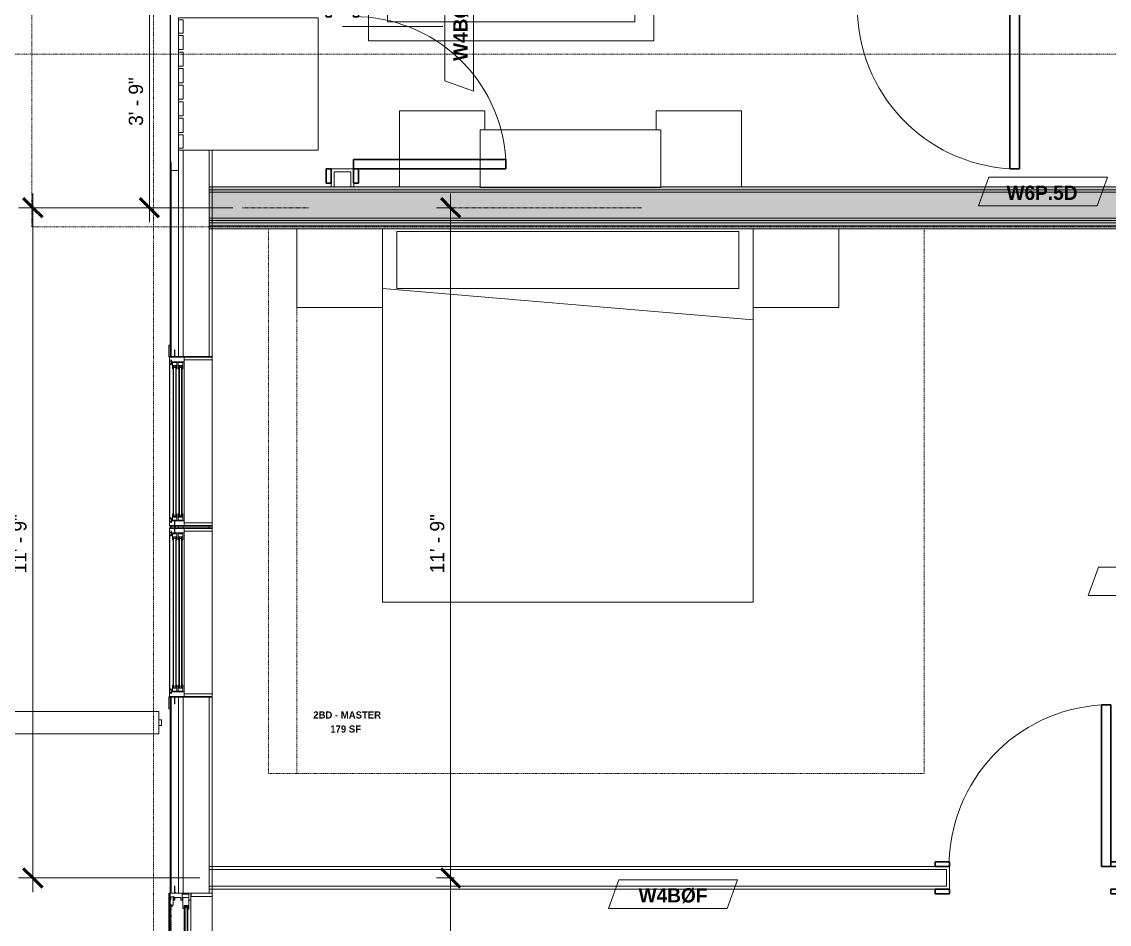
# Model space of a CAD drawing. Header units: inches. Extents: x -4010 to -1814, y 9846 to 12241.
# Drawn here: x -3891.9 to -3663.1, y 10197.8 to 10387.7 of the extents above; entities that cross this region are included whole.
import ezdxf

# ---------------------------------------------------------------- set-up
doc = ezdxf.new("R2010")
doc.units = ezdxf.units.IN
doc.header["$MEASUREMENT"] = 0
for name, pattern in [('Aligning Line 1_8__2_', [0.25, 0.125, -0.125]), ('Dash', [0.25, 0.125, -0.125]), ('Dash 3_32_', [0.1875, 0.09375, -0.09375]), ('Dash_2_', [0.25, 0.125, -0.125])]:
    doc.linetypes.add(name, pattern=pattern)
for name, color, linetype, lineweight in [('0-1', 7, 'Continuous', 5), ('0-2', 7, 'Continuous', 9), ('A-ANNO-DIMS', 211, 'Continuous', 9), ('A-ANNO-DIMS-32', 211, 'Continuous', 9), ('A-AREA-IDEN', 2, 'Continuous', 9), ('A-DETL-1', 90, 'Dash 3_32_', 18), ('A-DETL-GENF-1', 7, 'Continuous', 9), ('A-DETL-GENF-2', 92, 'Continuous', 18), ('A-DETL-GENF-HDLN-1', 7, 'Dash', 9), ('A-DETL-GENF-HDLN-2', 1, 'Continuous', 18), ('A-DOOR', 31, 'Continuous', 18), ('A-DOOR-1', 7, 'Continuous', 9), ('A-DOOR-3', 31, 'Continuous', 9), ('A-DOOR-4', 31, 'Continuous', 30), ('A-DOOR-FRAM-1', 7, 'Continuous', 9), ('A-DOOR-FRAM-3', 31, 'Continuous', 30), ('A-FLOR-HRAL-1', 7, 'Continuous', 9), ('A-GENM-1', 7, 'Continuous', 9), ('A-GLAZ', 151, 'Continuous', 18), ('A-GLAZ-1', 10, 'Continuous', 30), ('A-GLAZ-2', 7, 'Continuous', 9), ('A-WALL', 113, 'Continuous', 18), ('A-WALL-1', 7, 'Continuous', 9), ('A-WALL-2', 250, 'Continuous', 18), ('A-WALL-3', 113, 'Continuous', 9), ('A-WALL-IDEN', 211, 'Continuous', 9), ('G-ANNO-SYMB-2', 147, 'Aligning Line 1_8__2_', 9), ('G-ANNO-SYMB-4', 111, 'Dash_2_', 9), ('I-FURN', 30, 'Continuous', 9), ('I-FURN-HDLN', 30, 'Dash', 9), ('I-WALL-1', 21, 'Continuous', 18), ('I-WALL-2', 241, 'Continuous', 5), ('I-WALL-3', 7, 'Continuous', 9)]:
    doc.layers.add(name, color=color, linetype=linetype, lineweight=lineweight)
doc.styles.add('Century Gothic', font='ufonts.com_century-gothic.ttf', dxfattribs={"height": 3})
doc.styles.add('Century Gothic_B', font='GOTHICB.TTF', dxfattribs={"height": 1.5})
doc.styles.add('Century Gothic_B_1', font='GOTHICB.TTF', dxfattribs={"height": 3})
doc.dimstyles.new('OD_1__HACK_2', dxfattribs={"dimscale": 12, "dimtxt": 3.132505, "dimasz": 0.333333, "dimexe": 0.25, "dimexo": 0.166667, "dimgap": 0.041667, "dimtad": 1, "dimdec": 4, "dimrnd": 0.0625, "dimzin": 3, "dimdsep": 46, "dimlunit": 4, "dimtxsty": 'Century Gothic', "dimblk1": 'OBLIQUE', "dimblk2": 'OBLIQUE', "dimsah": 1, "dimcen": 0.09, "dimdle": 0.25, "dimazin": 0, "dimtfac": 1, "dimtdec": 4, "dimtix": 1, "dimtmove": 0, "dimatfit": 3, "dimfxl": 1, "dimtvp": 1, "dimtfill": 1, "dimfrac": 2, "dimtolj": 1, "dimtzin": 0, "dimarcsym": 2})
doc.dimstyles.new('OD_1__HACK_2_1', dxfattribs={"dimscale": 12, "dimtxt": 3.132505, "dimasz": 0.333333, "dimexe": 0.25, "dimexo": 0.166667, "dimgap": 0.041667, "dimtad": 1, "dimdec": 4, "dimrnd": 0.0625, "dimzin": 3, "dimdsep": 46, "dimlunit": 4, "dimtxsty": 'Century Gothic', "dimblk1": 'OBLIQUE', "dimblk2": 'OBLIQUE', "dimsah": 1, "dimcen": 0.09, "dimdle": 0.25, "dimazin": 0, "dimtfac": 1, "dimtdec": 4, "dimtix": 1, "dimtmove": 0, "dimatfit": 3, "dimfxl": 1, "dimtvp": 1, "dimtfill": 1, "dimfrac": 2, "dimtolj": 1, "dimtzin": 0, "dimarcsym": 2})

# ---------------------------------------------------------------- blocks, each defined once
blk = doc.blocks.new('Perforated Panel at Magic-Pak - hvac panel - 3rd floor-2505075-UNIT PLANS - 2ND _ 3RD FLOOR')
at = {"layer": 'A-GLAZ-2'}
for p, q in [((-19.01, 4.44), (19.01, 4.44)), ((-19.01, 4.37), (-19.01, 4.44)), ((19.01, 4.37), (-19.01, 4.37)), ((19.01, 4.44), (19.01, 4.37))]:
    blk.add_line(p, q, dxfattribs=at)
blk = doc.blocks.new('Door-Sliding-Marvin-2_Panel_Patio_Door-Essential - ESSPD60610 - 2nd floor-3086103-UNIT PLANS - 2ND _ 3RD FLOOR')
at = {"layer": 'A-DETL-GENF-1'}
for p, q in [((-32.87, 2.97), (-32.87, 2.52)), ((-32.61, 2.97), (-32.61, 2.52))]:
    blk.add_line(p, q, dxfattribs=at)
at = {"layer": 'A-DETL-GENF-2'}
for p, q in [((-37.25, 3.44), (-37.25, 3.48)), ((-35.75, 3.48), (-37.25, 3.48)), ((-35.91, 3.44), (-37.25, 3.44)), ((-35.91, 3.44), (-35.91, 3.33)), ((-35.75, 3.33), (-35.91, 3.33)), ((-35, 4.53), (-35.75, 4.53)), ((-35.75, 4.53), (-35.75, 0.06)), ((-35, 3.56), (-35, 4.53)), ((-34.25, 3.56), (-35, 3.56)), ((-34.81, 3.44), (-32.46, 3.44)), ((-34.81, 2.19), (-34.81, 3.44)), ((-34.25, 3.44), (-34.25, 3.56)), ((-32.38, 3.12), (-33.09, 3.12)), ((-33.09, 3.12), (-33.09, 2.37)), ((-33.09, 2.37), (-32.34, 2.37)), ((-32.98, 2.97), (-32.98, 3.12)), ((-32.98, 2.52), (-32.98, 2.37)), ((-32.46, 3.44), (-32.38, 3.12)), ((-32.34, 2.37), (-32.34, 2.25)), ((-35.75, 0.06), (-34.25, 0.06)), ((-35.06, 0.03), (-35.75, 0.03)), ((-35.75, 0.03), (-35.75, -4.44)), ((-35.5, 1.88), (-35.5, 0.5)), ((-35.5, 1.88), (-34.25, 1.88)), ((-35.5, 0.5), (-34.39, 0.5)), ((-35.06, -4.44), (-35.06, 0.03)), ((-32.41, 2.19), (-34.81, 2.19)), ((-34.39, 0.5), (-34.25, 0.35)), ((-34.25, 1.88), (-34.25, 2.19)), ((-34.25, 0.06), (-34.25, 0.35)), ((-32.34, 2.25), (-32.41, 2.19)), ((35.06, 0.03), (35.06, -4.44)), ((35.75, 0.03), (35.06, 0.03)), ((35.75, -4.44), (35.75, 0.03)), ((-35.75, -4.44), (-35.06, -4.44)), ((35.06, -4.44), (35.75, -4.44))]:
    blk.add_line(p, q, dxfattribs=at)
at = {"layer": 'A-DETL-GENF-HDLN-1'}
blk.add_line((1.75, 4.19), (33.01, 4.19), dxfattribs=at)
at = {"layer": 'A-DETL-GENF-HDLN-2'}
for p, q in [((0.6, 4.61), (0.34, 4.3)), ((1.35, 4.61), (0.6, 4.61)), ((1.35, 4.3), (1.35, 4.61)), ((33.41, 4.3), (33.41, 4.61)), ((33.41, 4.61), (34.16, 4.61)), ((34.16, 4.61), (34.42, 4.3)), ((-32.87, 2.97), (-32.87, 2.52)), ((-32.61, 2.97), (-32.61, 2.52)), ((-0.66, 2.37), (-1.41, 2.37)), ((-1.41, 2.37), (-1.41, 2.25)), ((-1.29, 3.44), (-1.38, 3.12)), ((-1.38, 3.12), (-0.66, 3.12)), ((0.87, 3.44), (-1.29, 3.44)), ((-1.14, 2.97), (-1.14, 2.52)), ((-0.88, 2.97), (-0.88, 2.52)), ((-0.77, 2.97), (-0.77, 3.12)), ((-0.77, 2.52), (-0.77, 2.37)), ((-0.66, 3.12), (-0.66, 2.37)), ((-0.24, 4.3), (-0.24, 3.78)), ((0.34, 4.3), (-0.24, 4.3)), ((-0.24, 3.78), (1.51, 3.78)), ((0.87, 1.97), (0.87, 3.44)), ((1.35, 4.3), (1.51, 4.3)), ((1.51, 3.94), (1.51, 4.3)), ((1.71, 3.94), (1.51, 3.94)), ((1.51, 3.9), (1.75, 3.9)), ((1.51, 3.78), (1.51, 3.9)), ((1.64, 4.08), (1.64, 4.19)), ((1.75, 4.19), (1.64, 4.19)), ((1.64, 4.08), (1.71, 4.08)), ((1.71, 4.08), (1.71, 3.94)), ((1.75, 3.9), (1.75, 4.19)), ((33.01, 4.19), (33.12, 4.19)), ((33.01, 3.9), (33.01, 4.19)), ((33.25, 3.9), (33.01, 3.9)), ((33.12, 4.08), (33.05, 4.08)), ((33.05, 4.08), (33.05, 3.94)), ((33.05, 3.94), (33.25, 3.94)), ((33.12, 4.08), (33.12, 4.19)), ((33.25, 3.94), (33.25, 4.3)), ((33.41, 4.3), (33.25, 4.3)), ((33.25, 3.78), (33.25, 3.9)), ((35, 3.78), (33.25, 3.78)), ((34.25, 3.44), (34.25, 3.56)), ((34.25, 3.56), (35, 3.56)), ((34.81, 3.44), (34.25, 3.44)), ((34.42, 4.3), (35, 4.3)), ((34.81, 2.19), (34.81, 3.44)), ((35, 4.53), (35.75, 4.53)), ((35, 3.56), (35, 4.53)), ((35.75, 4.53), (35.75, 0.06)), ((35.75, 3.48), (37.25, 3.48)), ((35.75, 3.33), (35.9, 3.33)), ((35.9, 3.44), (35.9, 3.33)), ((35.9, 3.44), (37.25, 3.44)), ((37.25, 3.44), (37.25, 3.48)), ((-1.41, 2.25), (-1.34, 2.19)), ((-1.34, 2.19), (0.87, 2.19)), ((0.24, 2.07), (-0.88, 1.97)), ((-0.88, 0.5), (-0.88, 1.97)), ((-0.88, 1.75), (1.29, 1.75)), ((1.34, 0.5), (-0.88, 0.5)), ((-0.43, 1.93), (0.43, 2.01)), ((-0.43, 1.83), (-0.43, 1.93)), ((-0.24, 1.83), (-0.43, 1.83)), ((-0.24, 1.87), (0.87, 1.97)), ((-0.24, 1.87), (-0.24, 1.95)), ((-0.24, 1.76), (-0.24, 1.83)), ((0.24, 2.18), (0.24, 2.11)), ((0.24, 2.11), (0.43, 2.11)), ((0.24, 2.07), (0.24, 1.99)), ((0.43, 2.11), (0.43, 2.01)), ((0.66, 1.44), (0.66, 0.69)), ((1.37, 1.44), (0.66, 1.44)), ((0.66, 0.69), (1.41, 0.69)), ((0.77, 1.29), (0.77, 1.44)), ((0.77, 0.83), (0.77, 0.69)), ((0.88, 1.29), (0.88, 0.83)), ((1.14, 1.29), (1.14, 0.83)), ((1.29, 1.75), (1.37, 1.44)), ((1.41, 0.56), (1.34, 0.5)), ((1.41, 0.69), (1.41, 0.56)), ((33.16, 0.69), (32.41, 0.69)), ((32.41, 0.69), (32.41, 0.56)), ((32.41, 0.56), (32.47, 0.5)), ((32.52, 1.75), (32.44, 1.44)), ((32.44, 1.44), (33.16, 1.44)), ((32.47, 0.5), (34.84, 0.5)), ((34.84, 1.75), (32.52, 1.75)), ((32.68, 1.29), (32.68, 0.83)), ((32.93, 1.29), (32.93, 0.83)), ((33.04, 1.29), (33.04, 1.44)), ((33.04, 0.83), (33.04, 0.69)), ((33.16, 1.44), (33.16, 0.69)), ((34.81, 2.19), (34.25, 2.19)), ((34.25, 1.88), (34.25, 2.19)), ((35.5, 1.88), (34.25, 1.88)), ((34.39, 0.5), (34.25, 0.35)), ((34.25, 0.06), (34.25, 0.35)), ((35.75, 0.06), (34.25, 0.06)), ((35.5, 0.5), (34.39, 0.5)), ((34.84, 0.5), (34.84, 1.75)), ((35.5, 1.88), (35.5, 0.5))]:
    blk.add_line(p, q, dxfattribs=at)
at = {"layer": 'A-DOOR'}
for p, q in [((-32.98, 3.12), (-0.77, 3.12)), ((-32.98, 2.97), (-0.77, 2.97)), ((-32.98, 2.52), (-0.77, 2.52)), ((-32.98, 2.37), (-0.77, 2.37)), ((0.77, 1.44), (33.04, 1.44)), ((0.77, 1.29), (33.04, 1.29)), ((0.77, 0.83), (33.04, 0.83)), ((0.77, 0.69), (33.04, 0.69))]:
    blk.add_line(p, q, dxfattribs=at)
at = {"layer": 'A-DOOR-1'}
for p, q in [((-40.68, 4.69), (35.75, 4.69)), ((-40.68, 4.69), (-40.68, 4.44)), ((35.75, 4.69), (35.75, 4.44)), ((35.75, 4.44), (-40.68, 4.44))]:
    blk.add_line(p, q, dxfattribs=at)
at = {"layer": 'A-DOOR-FRAM-1'}
for p, q in [((35.75, 4.53), (-35.75, 4.53)), ((-35.75, 4.53), (-35.75, 0.06)), ((35.75, 0.06), (35.75, 4.53)), ((-35.75, 0.06), (35.75, 0.06))]:
    blk.add_line(p, q, dxfattribs=at)
blk = doc.blocks.new('Window-Double_Hung-Marvin-Essential - ESDH3066 - 2nd Floor-3033825-UNIT PLANS - 2ND _ 3RD FLOOR')
at = {"layer": 'A-DETL-GENF-HDLN-1'}
blk.add_line((16.1, 4.47), (-16.5, 4.47), dxfattribs=at)
at = {"layer": 'A-DETL-GENF-HDLN-2'}
for p, q in [((-19.25, 3.48), (-19.25, 3.44)), ((-17.75, 3.48), (-19.25, 3.48)), ((-19.25, 3.44), (-17.9, 3.44)), ((-17.9, 3.44), (-17.9, 3.33)), ((-17.9, 3.33), (-17.75, 3.33)), ((-17.75, 4.53), (-17.16, 4.53)), ((-17.75, 4.53), (-17.75, 1.44)), ((-17.08, 4.12), (-17.16, 4.53)), ((-17.08, 4.12), (-16.19, 4.12)), ((-16.85, 4.5), (-16.85, 4.12)), ((-16.3, 4.5), (-16.85, 4.5)), ((-16.38, 4.02), (-16.72, 4.02)), ((-16.72, 4.02), (-16.72, 1.44)), ((-15.34, 3.94), (-16.56, 3.94)), ((-16.56, 3), (-16.56, 3.94)), ((-16.56, 3), (-15.34, 3)), ((-15.34, 2.72), (-16.56, 2.72)), ((-16.56, 1.78), (-16.56, 2.72)), ((-16.38, 4.12), (-16.38, 4.02)), ((-16.3, 4.26), (-16.3, 4.5)), ((-16.18, 4.26), (-16.3, 4.26)), ((-16.19, 4.22), (-16.1, 4.22)), ((-16.19, 4.12), (-16.19, 4.22)), ((-16.18, 4.47), (-16.1, 4.47)), ((-16.18, 4.47), (-16.18, 4.26)), ((-16.1, 4.22), (-16.1, 4.47)), ((-15.94, 3.12), (-15.94, 3.84)), ((-15.94, 3.84), (-15.28, 3.84)), ((-15.28, 3.12), (-15.94, 3.12)), ((-15.94, 1.9), (-15.94, 2.62)), ((-15.94, 2.62), (-15.28, 2.62)), ((-15.84, 3.13), (-15.84, 3.82)), ((-15.84, 1.91), (-15.84, 2.6)), ((-15.54, 3.26), (-15.54, 3.7)), ((-15.54, 2.04), (-15.54, 2.48)), ((-15.34, 3.94), (-15.28, 3.88)), ((-15.34, 3), (-15.28, 3.06)), ((-15.34, 2.72), (-15.28, 2.66)), ((-15.28, 3.84), (-15.28, 3.88)), ((-15.28, 3.06), (-15.28, 3.12)), ((-15.28, 2.62), (-15.28, 2.66)), ((15.34, 3.94), (15.28, 3.88)), ((15.28, 3.84), (15.28, 3.88)), ((15.94, 3.84), (15.28, 3.84)), ((15.28, 3.06), (15.28, 3.12)), ((15.28, 3.12), (15.94, 3.12)), ((15.34, 3), (15.28, 3.06)), ((15.34, 2.72), (15.28, 2.66)), ((15.28, 2.62), (15.28, 2.66)), ((15.94, 2.62), (15.28, 2.62)), ((15.34, 3.94), (16.56, 3.94)), ((16.56, 3), (15.34, 3)), ((15.34, 2.72), (16.56, 2.72)), ((15.54, 3.26), (15.54, 3.7)), ((15.54, 2.04), (15.54, 2.48)), ((15.84, 3.13), (15.84, 3.82)), ((15.84, 1.91), (15.84, 2.6)), ((15.94, 3.12), (15.94, 3.84)), ((15.94, 1.9), (15.94, 2.62)), ((16.18, 4.47), (16.1, 4.47)), ((16.1, 4.22), (16.1, 4.47)), ((16.19, 4.22), (16.1, 4.22)), ((16.18, 4.47), (16.18, 4.26)), ((16.18, 4.26), (16.3, 4.26)), ((16.19, 4.12), (16.19, 4.22)), ((17.08, 4.12), (16.19, 4.12)), ((16.3, 4.26), (16.3, 4.5)), ((16.3, 4.5), (16.85, 4.5)), ((16.38, 4.12), (16.38, 4.02)), ((16.38, 4.02), (16.72, 4.02)), ((16.56, 3), (16.56, 3.94)), ((16.56, 1.78), (16.56, 2.72)), ((16.72, 4.02), (16.72, 1.44)), ((16.85, 4.5), (16.85, 4.12)), ((17.08, 4.12), (17.16, 4.53)), ((17.75, 4.53), (17.16, 4.53)), ((17.75, 4.53), (17.75, 1.44)), ((17.75, 3.48), (19.25, 3.48)), ((17.9, 3.33), (17.75, 3.33)), ((17.9, 3.44), (17.9, 3.33)), ((19.25, 3.44), (17.9, 3.44)), ((19.25, 3.48), (19.25, 3.44)), ((-16.72, 1.44), (-17.75, 1.44)), ((-17.13, 1.41), (-17.13, -4.44)), ((-16.56, 1.78), (-15.34, 1.78)), ((-15.28, 1.9), (-15.94, 1.9)), ((-15.34, 1.78), (-15.28, 1.84)), ((-15.28, 1.84), (-15.28, 1.9)), ((15.28, 1.84), (15.28, 1.9)), ((15.28, 1.9), (15.94, 1.9)), ((15.34, 1.78), (15.28, 1.84)), ((16.56, 1.78), (15.34, 1.78)), ((16.72, 1.44), (17.75, 1.44)), ((17.12, -4.44), (17.12, 1.41)), ((-17.13, -4.44), (-17.75, -4.44)), ((17.12, -4.44), (17.75, -4.44))]:
    blk.add_line(p, q, dxfattribs=at)
at = {"layer": 'A-GLAZ'}
for p, q in [((15.84, 3.82), (-15.84, 3.82)), ((15.84, 3.7), (-15.84, 3.7)), ((15.84, 3.26), (-15.84, 3.26)), ((15.84, 3.13), (-15.84, 3.13)), ((15.84, 2.6), (-15.84, 2.6)), ((15.84, 2.48), (-15.84, 2.48)), ((15.84, 2.04), (-15.84, 2.04)), ((15.84, 1.91), (-15.84, 1.91))]:
    blk.add_line(p, q, dxfattribs=at)
at = {"layer": 'A-GLAZ-1'}
for p, q in [((-17.75, 4.53), (-17.75, 1.44)), ((17.75, 1.44), (17.75, 4.53)), ((-17.75, 1.41), (-17.75, -4.44)), ((17.75, -4.44), (17.75, 1.41))]:
    blk.add_line(p, q, dxfattribs=at)
at = {"layer": 'A-GLAZ-2'}
for p, q in [((20.27, 4.69), (17.75, 4.69)), ((17.75, 4.69), (17.75, 4.53)), ((20.27, 4.44), (20.27, 4.69)), ((17.75, 4.53), (-17.75, 4.53)), ((17.75, 4.44), (20.27, 4.44)), ((-17.75, 1.44), (17.75, 1.44)), ((-17.75, -4.44), (17.75, -4.44))]:
    blk.add_line(p, q, dxfattribs=at)
blk = doc.blocks.new('V-Series_EWC4_SPVU_RFA_2015 - 2ND AND 3RD FLOOR-2226480-UNIT PLANS - 2ND _ 3RD FLOOR')
at = {"layer": 'A-GENM-1'}
for p, q in [((-3829.54, 11737.59), (-3858.97, 11737.59)), ((-3858.97, 11737.59), (-3858.97, 11737.15)), ((-3829.54, 11709.71), (-3829.54, 11737.59)), ((-3858.97, 11734.36), (-3858.97, 11737.15)), ((-3858.97, 11737.15), (-3857.97, 11737.15)), ((-3857.97, 11737.15), (-3857.97, 11734.36)), ((-3857.97, 11734.36), (-3858.97, 11734.36)), ((-3858.97, 11734.36), (-3858.97, 11733.86)), ((-3858.97, 11730.87), (-3858.97, 11733.86)), ((-3858.97, 11733.86), (-3857.97, 11733.86)), ((-3857.97, 11733.86), (-3857.97, 11730.87)), ((-3857.97, 11730.87), (-3858.97, 11730.87)), ((-3858.97, 11730.87), (-3858.97, 11730.37)), ((-3858.97, 11727.39), (-3858.97, 11730.37)), ((-3858.97, 11730.37), (-3857.97, 11730.37)), ((-3857.97, 11730.37), (-3857.97, 11727.39)), ((-3857.97, 11727.39), (-3858.97, 11727.39)), ((-3858.97, 11727.39), (-3858.97, 11726.89)), ((-3858.97, 11723.9), (-3858.97, 11726.89)), ((-3858.97, 11726.89), (-3857.97, 11726.89)), ((-3857.97, 11726.89), (-3857.97, 11723.9)), ((-3857.97, 11723.9), (-3858.97, 11723.9)), ((-3858.97, 11723.9), (-3858.97, 11723.4)), ((-3858.97, 11720.42), (-3858.97, 11723.4)), ((-3858.97, 11723.4), (-3857.97, 11723.4)), ((-3857.97, 11723.4), (-3857.97, 11720.42)), ((-3857.97, 11720.42), (-3858.97, 11720.42)), ((-3858.97, 11720.42), (-3858.97, 11719.92)), ((-3858.97, 11716.93), (-3858.97, 11719.92)), ((-3858.97, 11719.92), (-3857.97, 11719.92)), ((-3857.97, 11719.92), (-3857.97, 11716.93)), ((-3857.97, 11716.93), (-3858.97, 11716.93)), ((-3858.97, 11716.93), (-3858.97, 11716.43)), ((-3858.97, 11713.45), (-3858.97, 11716.43)), ((-3858.97, 11716.43), (-3857.97, 11716.43)), ((-3857.97, 11716.43), (-3857.97, 11713.45)), ((-3857.97, 11713.45), (-3858.97, 11713.45)), ((-3858.97, 11713.45), (-3858.97, 11712.95)), ((-3858.97, 11710.15), (-3858.97, 11712.95)), ((-3858.97, 11712.95), (-3857.97, 11712.95)), ((-3857.97, 11712.95), (-3857.97, 11710.15)), ((-3857.97, 11710.15), (-3858.97, 11710.15)), ((-3858.97, 11710.15), (-3858.97, 11709.71)), ((-3858.97, 11709.71), (-3829.54, 11709.71))]:
    blk.add_line(p, q, dxfattribs=at)
blk = doc.blocks.new('Railing - Baluster_01-V1-UNIT PLANS - 2ND _ 3RD FLOOR')
at = {"layer": 'A-FLOR-HRAL-1'}
for p, q in [((-0.59, 1.18), (0.59, 1.18)), ((-0.59, 0.59), (-0.59, 1.18)), ((0.59, 1.18), (0.59, 0.59))]:
    blk.add_line(p, q, dxfattribs=at)
blk = doc.blocks.new('Railing - Railing-2700280-UNIT PLANS - 2ND _ 3RD FLOOR')
at = {"layer": 'A-FLOR-HRAL-1'}
for p, q in [((-3863.09, 10242.61), (-3926.34, 10242.61)), ((-3926.34, 10242.61), (-3926.34, 10128.56)), ((-3863.09, 10242.61), (-3863.09, 10242.14)), ((-3863.09, 10242.14), (-3863.09, 10238.36)), ((-3921.61, 10237.89), (-3863.09, 10237.89)), ((-3921.61, 10133.29), (-3921.61, 10237.89)), ((-3863.09, 10238.36), (-3863.09, 10237.89)), ((-3863.09, 10133.29), (-3921.61, 10133.29)), ((-3863.09, 10133.29), (-3863.09, 10132.82)), ((-3863.09, 10132.82), (-3863.09, 10129.04)), ((-3863.09, 10129.04), (-3863.09, 10128.56)), ((-3926.34, 10128.56), (-3863.09, 10128.56))]:
    blk.add_line(p, q, dxfattribs=at)
for points, knots in [([(-3926.34, 10242.61), (-3926.34, 10242.61), (-3926.33, 10242.61), (-3926.3, 10242.58), (-3926.27, 10242.55), (-3926.25, 10242.52), (-3926.22, 10242.5), (-3926.19, 10242.47), (-3926.15, 10242.43), (-3926.11, 10242.39), (-3926.07, 10242.35), (-3926.03, 10242.31), (-3925.97, 10242.25), (-3925.91, 10242.18), (-3925.86, 10242.14)], [0, 0, 0, 0, 0.166667, 0.25, 0.333333, 0.416667, 0.458333, 0.5, 0.583333, 0.666667, 0.708333, 0.75, 0.833333, 1, 1, 1, 1]), ([(-3922.08, 10238.36), (-3922.04, 10238.32), (-3921.98, 10238.26), (-3921.9, 10238.18), (-3921.86, 10238.13), (-3921.82, 10238.1), (-3921.79, 10238.07), (-3921.76, 10238.04), (-3921.73, 10238.01), (-3921.7, 10237.98), (-3921.67, 10237.95), (-3921.65, 10237.92), (-3921.62, 10237.9), (-3921.61, 10237.89), (-3921.61, 10237.89)], [0, 0, 0, 0, 0.166667, 0.25, 0.333333, 0.375, 0.416667, 0.5, 0.541667, 0.583333, 0.666667, 0.75, 0.833333, 1, 1, 1, 1]), ([(-3922.08, 10132.82), (-3922.04, 10132.86), (-3921.98, 10132.92), (-3921.9, 10133), (-3921.86, 10133.04), (-3921.82, 10133.08), (-3921.79, 10133.11), (-3921.76, 10133.14), (-3921.73, 10133.17), (-3921.7, 10133.2), (-3921.67, 10133.23), (-3921.65, 10133.25), (-3921.62, 10133.28), (-3921.61, 10133.29), (-3921.61, 10133.29)], [0, 0, 0, 0, 0.166667, 0.25, 0.333333, 0.375, 0.416667, 0.5, 0.541667, 0.583333, 0.666667, 0.75, 0.833333, 1, 1, 1, 1]), ([(-3926.34, 10128.56), (-3926.34, 10128.57), (-3926.33, 10128.57), (-3926.3, 10128.6), (-3926.27, 10128.63), (-3926.25, 10128.66), (-3926.22, 10128.68), (-3926.19, 10128.71), (-3926.15, 10128.75), (-3926.11, 10128.79), (-3926.07, 10128.83), (-3926.04, 10128.87), (-3925.97, 10128.93), (-3925.9, 10129), (-3925.86, 10129.04)], [0, 0, 0, 0, 0.166667, 0.25, 0.333333, 0.416667, 0.458333, 0.5, 0.583333, 0.666667, 0.708333, 0.75, 0.833333, 1, 1, 1, 1])]:
    blk.add_open_spline(points, degree=3, knots=knots, dxfattribs=at)
at = {"rotation": 269.9999999999999}
blk.add_blockref('Railing - Baluster_01-V1-UNIT PLANS - 2ND _ 3RD FLOOR', (-3863.68, 10240.25), dxfattribs=at)
blk = doc.blocks.new('Window-Double_Hung-Marvin-Essential - ESDH3066 - 2nd Floor-3033827-UNIT PLANS - 2ND _ 3RD FLOOR')
at = {"layer": 'A-DETL-GENF-HDLN-1'}
blk.add_line((16.1, -4.47), (-16.5, -4.47), dxfattribs=at)
at = {"layer": 'A-DETL-GENF-HDLN-2'}
for p, q in [((-17.13, 4.44), (-17.75, 4.44)), ((-17.13, -1.41), (-17.13, 4.44)), ((17.12, 4.44), (17.75, 4.44)), ((17.12, 4.44), (17.12, -1.41)), ((-16.72, -1.44), (-17.75, -1.44)), ((-17.75, -4.53), (-17.75, -1.44)), ((-16.72, -4.02), (-16.72, -1.44)), ((-16.56, -1.78), (-15.34, -1.78)), ((-16.56, -1.78), (-16.56, -2.72)), ((-15.28, -1.9), (-15.94, -1.9)), ((-15.94, -1.9), (-15.94, -2.62)), ((-15.84, -1.91), (-15.84, -2.6)), ((-15.54, -2.04), (-15.54, -2.48)), ((-15.34, -1.78), (-15.28, -1.84)), ((-15.28, -1.84), (-15.28, -1.9)), ((15.34, -1.78), (15.28, -1.84)), ((15.28, -1.84), (15.28, -1.9)), ((15.28, -1.9), (15.94, -1.9)), ((16.56, -1.78), (15.34, -1.78)), ((15.54, -2.04), (15.54, -2.48)), ((15.84, -1.91), (15.84, -2.6)), ((15.94, -1.9), (15.94, -2.62)), ((16.56, -1.78), (16.56, -2.72)), ((16.72, -4.02), (16.72, -1.44)), ((16.72, -1.44), (17.75, -1.44)), ((17.75, -4.53), (17.75, -1.44)), ((-19.25, -3.48), (-19.25, -3.44)), ((-19.25, -3.44), (-17.9, -3.44)), ((-17.75, -3.48), (-19.25, -3.48)), ((-17.9, -3.44), (-17.9, -3.33)), ((-17.9, -3.33), (-17.75, -3.33)), ((-17.75, -4.53), (-17.16, -4.53)), ((-17.08, -4.12), (-17.16, -4.53)), ((-17.08, -4.12), (-16.19, -4.12)), ((-16.85, -4.5), (-16.85, -4.12)), ((-16.3, -4.5), (-16.85, -4.5)), ((-16.38, -4.02), (-16.72, -4.02)), ((-15.34, -2.72), (-16.56, -2.72)), ((-16.56, -3), (-15.34, -3)), ((-16.56, -3), (-16.56, -3.94)), ((-15.34, -3.94), (-16.56, -3.94)), ((-16.38, -4.12), (-16.38, -4.02)), ((-16.18, -4.26), (-16.3, -4.26)), ((-16.3, -4.26), (-16.3, -4.5)), ((-16.19, -4.12), (-16.19, -4.22)), ((-16.19, -4.22), (-16.1, -4.22)), ((-16.18, -4.47), (-16.18, -4.26)), ((-16.18, -4.47), (-16.1, -4.47)), ((-16.1, -4.22), (-16.1, -4.47)), ((-15.94, -2.62), (-15.28, -2.62)), ((-15.28, -3.12), (-15.94, -3.12)), ((-15.94, -3.12), (-15.94, -3.84)), ((-15.94, -3.84), (-15.28, -3.84)), ((-15.84, -3.13), (-15.84, -3.82)), ((-15.54, -3.26), (-15.54, -3.7)), ((-15.34, -2.72), (-15.28, -2.66)), ((-15.34, -3), (-15.28, -3.06)), ((-15.34, -3.94), (-15.28, -3.88)), ((-15.28, -2.62), (-15.28, -2.66)), ((-15.28, -3.06), (-15.28, -3.12)), ((-15.28, -3.84), (-15.28, -3.88)), ((15.28, -2.62), (15.28, -2.66)), ((15.94, -2.62), (15.28, -2.62)), ((15.34, -2.72), (15.28, -2.66)), ((15.34, -3), (15.28, -3.06)), ((15.28, -3.06), (15.28, -3.12)), ((15.28, -3.12), (15.94, -3.12)), ((15.28, -3.84), (15.28, -3.88)), ((15.94, -3.84), (15.28, -3.84)), ((15.34, -3.94), (15.28, -3.88)), ((15.34, -2.72), (16.56, -2.72)), ((16.56, -3), (15.34, -3)), ((15.34, -3.94), (16.56, -3.94)), ((15.54, -3.26), (15.54, -3.7)), ((15.84, -3.13), (15.84, -3.82)), ((15.94, -3.12), (15.94, -3.84)), ((16.19, -4.22), (16.1, -4.22)), ((16.1, -4.22), (16.1, -4.47)), ((16.18, -4.47), (16.1, -4.47)), ((16.18, -4.47), (16.18, -4.26)), ((16.18, -4.26), (16.3, -4.26)), ((17.08, -4.12), (16.19, -4.12)), ((16.19, -4.12), (16.19, -4.22)), ((16.3, -4.26), (16.3, -4.5)), ((16.3, -4.5), (16.85, -4.5)), ((16.38, -4.12), (16.38, -4.02)), ((16.38, -4.02), (16.72, -4.02)), ((16.56, -3), (16.56, -3.94)), ((16.85, -4.5), (16.85, -4.12)), ((17.08, -4.12), (17.16, -4.53)), ((17.75, -4.53), (17.16, -4.53)), ((17.9, -3.33), (17.75, -3.33)), ((17.75, -3.48), (19.25, -3.48)), ((17.9, -3.44), (17.9, -3.33)), ((19.25, -3.44), (17.9, -3.44)), ((19.25, -3.48), (19.25, -3.44))]:
    blk.add_line(p, q, dxfattribs=at)
at = {"layer": 'A-GLAZ'}
for p, q in [((15.84, -1.91), (-15.84, -1.91)), ((15.84, -2.04), (-15.84, -2.04)), ((15.84, -2.48), (-15.84, -2.48)), ((15.84, -2.6), (-15.84, -2.6)), ((15.84, -3.13), (-15.84, -3.13)), ((15.84, -3.26), (-15.84, -3.26)), ((15.84, -3.7), (-15.84, -3.7)), ((15.84, -3.82), (-15.84, -3.82))]:
    blk.add_line(p, q, dxfattribs=at)
at = {"layer": 'A-GLAZ-1'}
for p, q in [((-17.75, -1.41), (-17.75, 4.44)), ((17.75, 4.44), (17.75, -1.41)), ((-17.75, -4.53), (-17.75, -1.44)), ((17.75, -1.44), (17.75, -4.53))]:
    blk.add_line(p, q, dxfattribs=at)
at = {"layer": 'A-GLAZ-2'}
for p, q in [((-17.75, 4.44), (17.75, 4.44)), ((-17.75, -1.44), (17.75, -1.44)), ((17.75, -4.53), (-17.75, -4.53)), ((17.75, -4.44), (20.27, -4.44)), ((17.75, -4.69), (17.75, -4.53)), ((20.27, -4.44), (20.27, -4.69)), ((20.27, -4.69), (17.75, -4.69))]:
    blk.add_line(p, q, dxfattribs=at)
blk = doc.blocks.new('CTR - 1st Phase - Shell_rvt-1-UNIT PLANS - 2ND _ 3RD FLOOR')
at = {"layer": 'A-WALL-1'}
for p, q in [((-3851.85, 10360.71), (-3858.97, 10360.71)), ((-3858.97, 10360.71), (-3858.97, 10356.44)), ((-3851.85, 10317.2), (-3851.85, 10360.71)), ((-3860.72, 10358.19), (-3860.72, 10319.72)), ((-3860.47, 10358.19), (-3860.66, 10358.19)), ((-3860.47, 10356.44), (-3860.47, 10358.19)), ((-3858.97, 10356.44), (-3860.47, 10356.44)), ((-3857.72, 10317.2), (-3857.69, 10317.2)), ((-3860.72, 10281.7), (-3860.72, 10281.2)), ((-3857.69, 10281.7), (-3857.72, 10281.7)), ((-3857.72, 10281.2), (-3857.69, 10281.2)), ((-3851.85, 10281.2), (-3851.85, 10281.7)), ((-3857.69, 10245.7), (-3857.72, 10245.7)), ((-3851.85, 10204.38), (-3851.85, 10245.7)), ((-3860.72, 10243.18), (-3860.72, 10204.38)), ((-3856.35, 10204.38), (-3856.32, 10204.38)), ((-3851.85, 10203.69), (-3851.85, 10133.57))]:
    blk.add_line(p, q, dxfattribs=at)
at = {"layer": 'A-WALL-2'}
for p, q in [((-3857.97, 10360.71), (-3857.97, 10317.2)), ((-3852.47, 10360.71), (-3852.47, 10317.2)), ((-3860.47, 10356.44), (-3860.47, 10317.2)), ((-3858.97, 10356.44), (-3858.97, 10317.2)), ((-3860.47, 10281.7), (-3860.47, 10281.2)), ((-3858.97, 10281.7), (-3858.97, 10281.2)), ((-3857.97, 10281.7), (-3857.97, 10281.2)), ((-3852.47, 10281.7), (-3852.47, 10281.2)), ((-3860.47, 10245.7), (-3860.47, 10204.38)), ((-3858.97, 10245.7), (-3858.97, 10204.38)), ((-3857.97, 10245.7), (-3857.97, 10204.38)), ((-3852.47, 10245.7), (-3852.47, 10204.38))]:
    blk.add_line(p, q, dxfattribs=at)
at = {"layer": '0-2'}
for name, p, rotation in [('Perforated Panel at Magic-Pak - hvac panel - 3rd floor-2505075-UNIT PLANS - 2ND _ 3RD FLOOR', (-3856.29, 10377.2), 89.99999999999991), ('Window-Double_Hung-Marvin-Essential - ESDH3066 - 2nd Floor-3033825-UNIT PLANS - 2ND _ 3RD FLOOR', (-3856.29, 10299.45), 89.99999999999991), ('Window-Double_Hung-Marvin-Essential - ESDH3066 - 2nd Floor-3033827-UNIT PLANS - 2ND _ 3RD FLOOR', (-3856.29, 10263.45), 269.9999999999999), ('Door-Sliding-Marvin-2_Panel_Patio_Door-Essential - ESSPD60610 - 2nd floor-3086103-UNIT PLANS - 2ND _ 3RD FLOOR', (-3856.29, 10168.63), 89.99999999999991)]:
    blk.add_blockref(name, p, dxfattribs=dict(at, rotation=rotation))
for name, p in [('V-Series_EWC4_SPVU_RFA_2015 - 2ND AND 3RD FLOOR-2226480-UNIT PLANS - 2ND _ 3RD FLOOR', (0, -1349)), ('Railing - Railing-2700280-UNIT PLANS - 2ND _ 3RD FLOOR', (0, 0))]:
    blk.add_blockref(name, p, dxfattribs=at)
blk = doc.blocks.new('CTR - 1st Phase - Common Walls_rvt-1-UNIT PLANS - 2ND _ 3RD FLOOR')
at = {"layer": 'I-WALL-1'}
blk.add_hatch(color=256, dxfattribs=at).paths.add_polyline_path([(-3501.67, 10344.15), (-3501.67, 10344.78), (-3852.47, 10344.78), (-3852.47, 10344.15), (-3512.01, 10344.15)], flags=0)
at = {"layer": 'I-WALL-2'}
for points in [[(-3504.67, 10352.4), (-3504.67, 10353.03), (-3757.49, 10353.03), (-3757.49, 10352.84), (-3795.49, 10352.84), (-3795.49, 10353.03), (-3852.47, 10353.03), (-3852.47, 10352.4), (-3529.17, 10352.4)], [(-3504.67, 10351.9), (-3504.67, 10352.4), (-3852.47, 10352.4), (-3852.47, 10351.9), (-3529.17, 10351.9)], [(-3501.67, 10346.4), (-3501.67, 10351.34), (-3504.67, 10351.35), (-3504.67, 10351.9), (-3852.47, 10351.9), (-3852.47, 10346.4), (-3512.01, 10346.4)], [(-3501.67, 10345.9), (-3501.67, 10346.4), (-3852.47, 10346.4), (-3852.47, 10345.9), (-3512.01, 10345.9)], [(-3501.67, 10345.4), (-3501.67, 10345.9), (-3852.47, 10345.9), (-3852.47, 10345.4), (-3512.01, 10345.4)], [(-3501.67, 10344.78), (-3501.67, 10345.4), (-3852.47, 10345.4), (-3852.47, 10344.78), (-3512.01, 10344.78)]]:
    blk.add_hatch(color=256, dxfattribs=at).paths.add_polyline_path(points, flags=0)
at = {"layer": 'A-WALL-2'}
for p, q in [((-3504.67, 10352.4), (-3852.47, 10352.4)), ((-3504.67, 10351.9), (-3852.47, 10351.9)), ((-3501.67, 10346.4), (-3852.47, 10346.4)), ((-3501.67, 10345.9), (-3852.47, 10345.9)), ((-3501.67, 10345.4), (-3852.47, 10345.4)), ((-3501.67, 10344.78), (-3852.47, 10344.78))]:
    blk.add_line(p, q, dxfattribs=at)
at = {"layer": 'I-WALL-3'}
for p, q in [((-3795.49, 10353.03), (-3852.47, 10353.03)), ((-3852.47, 10353.03), (-3852.47, 10344.15)), ((-3505.3, 10353.03), (-3757.49, 10353.03)), ((-3852.47, 10344.15), (-3556.3, 10344.15))]:
    blk.add_line(p, q, dxfattribs=at)
blk = doc.blocks.new('CTR - 1st Phase - Structure_rvt-1-UNIT PLANS - 2ND _ 3RD FLOOR')
at = {"layer": 'G-ANNO-SYMB-2'}
blk.add_line((-3864.19, 9867.01), (-3864.19, 12122.03), dxfattribs=at)
blk = doc.blocks.new('SWING - SINGLE - FLUSH - 2-10 x 6-8 - PRIVACY-3199407-UNIT PLANS - 2ND _ 3RD FLOOR')
at = {"layer": 'A-DOOR-3'}
blk.add_arc((17, 2.37), 34.07, 93.3657, 180, dxfattribs=at)
at = {"layer": 'A-DOOR-4'}
for p, q in [((15, 2.37), (15, 36.38)), ((17, 36.38), (15, 36.38)), ((17, 2.37), (17, 36.38)), ((17, 2.37), (15, 2.37))]:
    blk.add_line(p, q, dxfattribs=at)
at = {"layer": 'A-DOOR-FRAM-3'}
for p, q in [((-17, 3.37), (-20, 3.37)), ((-20, 3.37), (-20, 2.37)), ((-20, 2.37), (-17, 2.37)), ((-17, 2.37), (-17, 3.37)), ((20, 3.37), (17, 3.37)), ((17, 3.37), (17, 2.37)), ((17, 2.37), (20, 2.37)), ((20, 2.37), (20, 3.37)), ((-17, -2.38), (-20, -2.38)), ((-20, -2.38), (-20, -3.38)), ((-20, -3.38), (-17, -3.38)), ((-17, -3.38), (-17, -2.38)), ((20, -2.38), (17, -2.38)), ((17, -2.38), (17, -3.38)), ((17, -3.38), (20, -3.38)), ((20, -3.38), (20, -2.38))]:
    blk.add_line(p, q, dxfattribs=at)
blk = doc.blocks.new('Bed-Standard - King 78_ x 80_-V17-UNIT PLANS - 2ND _ 3RD FLOOR')
at = {"layer": 'I-FURN'}
for p, q in [((-28.31, 41.8), (49.69, 41.8)), ((-28.31, -36.77), (-28.31, 41.8)), ((49.69, 41.8), (49.69, -36.77)), ((49.69, -24.2), (-28.31, -17.63)), ((-25.31, -24.2), (46.69, -24.2)), ((-25.31, -36.2), (-25.31, -24.2)), ((46.69, -36.2), (46.69, -24.2)), ((-25.31, -36.2), (46.69, -36.2))]:
    blk.add_line(p, q, dxfattribs=at)
at = {"layer": 'I-FURN-HDLN'}
for p, q in [((-64.31, 77.8), (73.69, 77.8)), ((-64.31, -36.77), (-64.31, 77.8)), ((67.69, 77.8), (67.69, -36.77)), ((73.69, 77.8), (73.69, -36.77))]:
    blk.add_line(p, q, dxfattribs=at)
blk = doc.blocks.new('Entertainment_Center_14771 - Entertainment_Center_14771-V24-UNIT PLANS - 2ND _ 3RD FLOOR')
at = {"layer": 'I-FURN'}
for p, q in [((-18, 10), (-36, 10)), ((-36, 10), (-36, -5.94)), ((-34.85, 10.03), (-35.34, 10.03)), ((-35.34, 10.03), (-35.34, 10)), ((-34.85, 10), (-34.85, 10.03)), ((-18.66, 10.03), (-19.66, 10.03)), ((-19.66, 10.03), (-19.66, 10)), ((-18.66, 10), (-18.66, 10.03)), ((-18, 6), (-18, 10)), ((36, 10), (18, 10)), ((18, 10), (18, 6)), ((18.66, 10.03), (18.66, 10)), ((19.66, 10.03), (18.66, 10.03)), ((19.66, 10), (19.66, 10.03)), ((35.34, 10.03), (34.85, 10.03)), ((34.85, 10.03), (34.85, 10)), ((35.34, 10), (35.34, 10.03)), ((36, -5.94), (36, 10)), ((19, 6), (-19, 6)), ((-19, 6), (-19, -6)), ((19, -6), (19, 6)), ((-19, -6), (19, -6)), ((-19, -6.12), (-19, -6)), ((-19, -6), (19, -6)), ((19, -6.12), (-19, -6.12)), ((19, -6), (19, -6.12))]:
    blk.add_line(p, q, dxfattribs=at)
blk = doc.blocks.new('Table-Coffee - one-1372853-UNIT PLANS - 2ND _ 3RD FLOOR')
at = {"layer": 'I-FURN'}
for p, q in [((-29.28, 11.25), (30.72, 11.25)), ((-29.28, -18.75), (-29.28, 11.25)), ((30.72, 11.25), (30.72, -18.75)), ((26.72, 7.25), (-25.28, 7.25)), ((-25.28, 7.25), (-25.28, -14.75)), ((26.72, -14.75), (26.72, 7.25)), ((-25.28, -14.75), (26.72, -14.75)), ((30.72, -18.75), (-29.28, -18.75))]:
    blk.add_line(p, q, dxfattribs=at)
blk = doc.blocks.new('Table-Night Stand - 18_ x 18_ x 24_-V31-UNIT PLANS - 2ND _ 3RD FLOOR')
at = {"layer": 'I-FURN'}
for p, q in [((0.15, 0), (18.15, 0)), ((18.15, 0), (18.15, -16.56))]:
    blk.add_line(p, q, dxfattribs=at)
blk = doc.blocks.new('Table-Night Stand - 18_ x 18_ x 24_-V32-UNIT PLANS - 2ND _ 3RD FLOOR')
at = {"layer": 'I-FURN'}
for p, q in [((0.15, 0), (18.15, 0)), ((0.15, -16.56), (0.15, 0))]:
    blk.add_line(p, q, dxfattribs=at)
blk = doc.blocks.new('SWING - SINGLE - FLUSH - 34_ x 80_ - OFFSET PIVOT DOOR AT WASHER_DRYER-3630089-UNIT PLANS - 2ND _ 3RD FLOOR')
at = {"layer": 'A-DOOR-3'}
blk.add_arc((17, -2.37), 34.07, 180, 266.6343, dxfattribs=at)
at = {"layer": 'A-DOOR-4'}
for p, q in [((15, -2.37), (15, -36.38)), ((17, -2.37), (15, -2.37)), ((17, -2.37), (17, -36.38)), ((17, -36.38), (15, -36.38))]:
    blk.add_line(p, q, dxfattribs=at)
blk = doc.blocks.new('SWING - SINGLE - FLUSH - 32_ x 80_ - MAGIC PAK DOOR - ACOUSTICAL SEAL-3931467-UNIT PLANS - 2ND _ 3RD FLOOR')
at = {"layer": 'A-DOOR-3'}
blk.add_arc((16, 2.37), 32.07, 93.5759, 180, dxfattribs=at)
at = {"layer": 'A-DOOR-4'}
for p, q in [((14, 2.37), (14, 34.38)), ((16, 34.38), (14, 34.38)), ((16, 2.37), (16, 34.38)), ((16, 2.37), (14, 2.37))]:
    blk.add_line(p, q, dxfattribs=at)
at = {"layer": 'A-DOOR-FRAM-3'}
for p, q in [((-16, 3.37), (-19, 3.37)), ((-19, 3.37), (-19, 2.37)), ((-19, 2.37), (-16, 2.37)), ((-16, 2.37), (-16, 3.37)), ((19, 3.37), (16, 3.37)), ((16, 3.37), (16, 2.37)), ((16, 2.37), (19, 2.37)), ((19, 2.37), (19, 3.37)), ((-16, -2.38), (-19, -2.38)), ((-19, -2.38), (-19, -3.38)), ((-19, -3.38), (-16, -3.38)), ((-16, -3.38), (-16, -2.38)), ((19, -2.38), (16, -2.38)), ((16, -2.38), (16, -3.38)), ((16, -3.38), (19, -3.38)), ((19, -3.38), (19, -2.38))]:
    blk.add_line(p, q, dxfattribs=at)
blk = doc.blocks.new('DIMBLOCK84-UNIT PLANS - 2ND _ 3RD FLOOR')
at = {"layer": 'A-ANNO-DIMS-32'}
for p, q in [((-3889.6, 10204.59), (-3889.6, 10351.59)), ((-3854.47, 10348.59), (-3892.6, 10348.59)), ((-3889.6, 10348.59), (-3854.47, 10348.59)), ((-3854.47, 10207.59), (-3892.6, 10207.59)), ((-3889.6, 10207.59), (-3854.47, 10207.59))]:
    blk.add_line(p, q, dxfattribs=at)
at = {"layer": 'A-ANNO-DIMS-32', "lineweight": 50}
for p, q in [((-3889.6, 10348.59), (-3891.6, 10350.59)), ((-3889.6, 10348.59), (-3887.6, 10346.59)), ((-3889.6, 10207.59), (-3891.6, 10209.59)), ((-3889.6, 10207.59), (-3887.6, 10205.59))]:
    blk.add_line(p, q, dxfattribs=at)
at = {"layer": 'A-ANNO-DIMS-32', "color": 0, "insert": (-3893.94, 10271.68), "char_height": 3, "width": 15.394, "attachment_point": 1, "rotation": 90, "line_spacing_factor": 0.984502, "style": 'Century Gothic', "bg_fill": 3, "box_fill_scale": 1.25, "bg_fill_color": 256, "bg_fill_true_color": 13158600, "bg_fill_transparency": 0}
blk.add_mtext('11\' - 9"', dxfattribs=at)
blk = doc.blocks.new('_Oblique')
at = {"color": 0, "linetype": 'ByBlock', "lineweight": -2}
blk.add_line((-0.5, -0.5), (0.5, 0.5), dxfattribs=at)
blk = doc.blocks.new('DIMBLOCK139-UNIT PLANS - 2ND _ 3RD FLOOR')
at = {"layer": 'A-ANNO-DIMS-32'}
for p, q in [((-3801.7, 10351.59), (-3801.7, 10207.59)), ((-3800.87, 10348.59), (-3804.7, 10348.59)), ((-3801.7, 10348.59), (-3800.87, 10348.59)), ((-3800.87, 10207.59), (-3804.7, 10207.59)), ((-3801.7, 10207.59), (-3800.87, 10207.59))]:
    blk.add_line(p, q, dxfattribs=at)
at = {"layer": 'A-ANNO-DIMS-32', "lineweight": 50}
for p, q in [((-3801.7, 10348.59), (-3803.7, 10350.59)), ((-3801.7, 10348.59), (-3799.7, 10346.59)), ((-3801.7, 10207.59), (-3803.7, 10209.59)), ((-3801.7, 10207.59), (-3799.7, 10205.59))]:
    blk.add_line(p, q, dxfattribs=at)
at = {"layer": 'A-ANNO-DIMS-32', "color": 0, "insert": (-3806.04, 10271.68), "char_height": 3, "width": 15.394, "attachment_point": 1, "rotation": 90, "line_spacing_factor": 0.984502, "style": 'Century Gothic', "bg_fill": 3, "box_fill_scale": 1.25, "bg_fill_color": 256, "bg_fill_true_color": 13158600, "bg_fill_transparency": 0}
blk.add_mtext('11\' - 9"', dxfattribs=at)
blk = doc.blocks.new('DIMBLOCK140-UNIT PLANS - 2ND _ 3RD FLOOR')
at = {"layer": 'A-ANNO-DIMS-32', "lineweight": 50}
for p, q in [((-3801.7, 10207.59), (-3803.7, 10209.59)), ((-3801.7, 10207.59), (-3799.7, 10205.59)), ((-3801.7, 9988.44), (-3803.7, 9990.44)), ((-3801.7, 9988.44), (-3799.7, 9986.44))]:
    blk.add_line(p, q, dxfattribs=at)
at = {"layer": 'A-ANNO-DIMS-32'}
for p, q in [((-3800.87, 10207.59), (-3804.7, 10207.59)), ((-3801.7, 10207.59), (-3801.7, 9985.44)), ((-3801.7, 10207.59), (-3800.87, 10207.59)), ((-3800.87, 9988.44), (-3804.7, 9988.44)), ((-3801.7, 9988.44), (-3800.87, 9988.44))]:
    blk.add_line(p, q, dxfattribs=at)
at = {"layer": 'A-ANNO-DIMS-32', "color": 0, "insert": (-3806.04, 10087.77), "char_height": 3, "width": 24.5827, "attachment_point": 1, "rotation": 90, "line_spacing_factor": 0.984502, "style": 'Century Gothic', "bg_fill": 3, "box_fill_scale": 1.25, "bg_fill_color": 256, "bg_fill_true_color": 13158600, "bg_fill_transparency": 0}
blk.add_mtext('18\' - 3 1/8"', dxfattribs=at)
blk = doc.blocks.new('DIMBLOCK288-UNIT PLANS - 2ND _ 3RD FLOOR')
at = {"layer": 'A-ANNO-DIMS-32'}
for p, q in [((-3865.08, 10345.59), (-3865.08, 10396.59)), ((-3854.47, 10393.59), (-3868.08, 10393.59)), ((-3865.08, 10393.59), (-3854.47, 10393.59)), ((-3847.5, 10348.59), (-3868.08, 10348.59)), ((-3865.08, 10348.59), (-3847.5, 10348.59))]:
    blk.add_line(p, q, dxfattribs=at)
at = {"layer": 'A-ANNO-DIMS-32', "lineweight": 50}
for p, q in [((-3865.08, 10393.59), (-3867.08, 10395.59)), ((-3865.08, 10393.59), (-3863.08, 10391.59)), ((-3865.08, 10348.59), (-3867.08, 10350.59)), ((-3865.08, 10348.59), (-3863.08, 10346.59))]:
    blk.add_line(p, q, dxfattribs=at)
at = {"layer": 'A-ANNO-DIMS-32', "color": 0, "insert": (-3869.42, 10365.84), "char_height": 3, "width": 12.5897, "attachment_point": 1, "rotation": 90, "line_spacing_factor": 0.984502, "style": 'Century Gothic', "bg_fill": 3, "box_fill_scale": 1.25, "bg_fill_color": 256, "bg_fill_true_color": 13158600, "bg_fill_transparency": 0}
blk.add_mtext('3\' - 9"', dxfattribs=at)
blk = doc.blocks.new('Wall Tag - Arch Wall-3956453-UNIT PLANS - 2ND _ 3RD FLOOR')
at = {"layer": 'A-WALL-IDEN'}
for p, q in [((-0.3561, 0.0937), (-0.4244, -0.0937)), ((0.4244, 0.0937), (-0.3561, 0.0937)), ((0.3561, -0.0937), (0.4244, 0.0937)), ((-0.4244, -0.0937), (0.3561, -0.0937))]:
    blk.add_line(p, q, dxfattribs=at)

msp = doc.modelspace()

# ---------------------------------------------------------------- linework, layer by layer
at = {"layer": 'A-DETL-1'}
for p, q in [((-3845.49786, 10348.5894), (-3831.49786, 10348.5894)), ((-3803.47374, 10348.5894), (-3761.47374, 10348.5894))]:
    msp.add_line(p, q, dxfattribs=at)
at = {"layer": 'A-WALL'}
for p, q in [((-3826.22374, 10356.1519), (-3826.22374, 10353.0269)), ((-3822.72374, 10356.1519), (-3826.22374, 10356.1519)), ((-3822.72374, 10353.0269), (-3822.72374, 10356.1519)), ((-3697.40554, 10209.3394), (-3852.47374, 10209.3394)), ((-3697.40554, 10205.8394), (-3697.40554, 10209.3394)), ((-3852.47374, 10205.8394), (-3697.40554, 10205.8394))]:
    msp.add_line(p, q, dxfattribs=at)
at = {"layer": 'A-WALL-3'}
for p, q in [((-3826.84874, 10356.7769), (-3826.84874, 10353.0269)), ((-3822.09874, 10356.7769), (-3826.84874, 10356.7769)), ((-3822.09874, 10353.0269), (-3822.09874, 10356.7769)), ((-3826.84874, 10353.0269), (-3822.09874, 10353.0269)), ((-3696.78054, 10209.9644), (-3852.47374, 10209.9644)), ((-3852.47374, 10209.9644), (-3852.47374, 10205.2144)), ((-3696.78054, 10205.2144), (-3696.78054, 10209.9644)), ((-3852.47374, 10205.2144), (-3696.78054, 10205.2144))]:
    msp.add_line(p, q, dxfattribs=at)
at = {"layer": 'A-WALL-IDEN'}
msp.add_line((-3824.47374, 10386.71055), (-3803.31689, 10386.71055), dxfattribs=at)
at = {"layer": 'G-ANNO-SYMB-4'}
for p, q in [((-3889.79949, 10344.5894), (-3889.79949, 10553.1894)), ((-3927.40682, 10380.92078), (-3335.72374, 10380.92078)), ((-3435.32374, 10344.5894), (-3889.79949, 10344.5894))]:
    msp.add_line(p, q, dxfattribs=at)

# ---------------------------------------------------------------- block references
at = {"layer": '0-1'}
for name in ['CTR - 1st Phase - Common Walls_rvt-1-UNIT PLANS - 2ND _ 3RD FLOOR', 'CTR - 1st Phase - Shell_rvt-1-UNIT PLANS - 2ND _ 3RD FLOOR', 'CTR - 1st Phase - Structure_rvt-1-UNIT PLANS - 2ND _ 3RD FLOOR']:
    msp.add_blockref(name, (0, 0), dxfattribs=at)
at = {"layer": 'A-DOOR-3', "rotation": 269.9999999999899}
msp.add_blockref('SWING - SINGLE - FLUSH - 32_ x 80_ - MAGIC PAK DOOR - ACOUSTICAL SEAL-3931467-UNIT PLANS - 2ND _ 3RD FLOOR', (-3824.47374, 10372.7769), dxfattribs=at)
at = {"layer": 'A-DOOR-3'}
for name, p in [('SWING - SINGLE - FLUSH - 34_ x 80_ - OFFSET PIVOT DOOR AT WASHER_DRYER-3630089-UNIT PLANS - 2ND _ 3RD FLOOR', (-3699.04874, 10393.1894)), ('SWING - SINGLE - FLUSH - 2-10 x 6-8 - PRIVACY-3199407-UNIT PLANS - 2ND _ 3RD FLOOR', (-3679.78054, 10207.5894))]:
    msp.add_blockref(name, p, dxfattribs=at)
at = {"layer": 'A-WALL-IDEN', "xscale": 31.99999999999999, "yscale": 31.99999999999999, "zscale": 31.99999999999999, "rotation": 89.99999999999991}
msp.add_blockref('Wall Tag - Arch Wall-3956453-UNIT PLANS - 2ND _ 3RD FLOOR', (-3799.89888, 10386.71055), dxfattribs=at)
at = {"layer": 'A-WALL-IDEN', "xscale": 31.99999999999999, "yscale": 31.99999999999999, "zscale": 31.99999999999999}
for p in [(-3677.07374, 10352.00741), (-3653.98752, 10269.97631), (-3754.93964, 10204.17138)]:
    msp.add_blockref('Wall Tag - Arch Wall-3956453-UNIT PLANS - 2ND _ 3RD FLOOR', p, dxfattribs=at)
at = {"layer": 'I-FURN'}
for name, p in [('Table-Coffee - one-1372853-UNIT PLANS - 2ND _ 3RD FLOOR', (-3789.69596, 10402.46286)), ('Entertainment_Center_14771 - Entertainment_Center_14771-V24-UNIT PLANS - 2ND _ 3RD FLOOR', (-3776.48711, 10358.9644))]:
    msp.add_blockref(name, p, dxfattribs=at)
at = {"layer": 'I-FURN', "rotation": 180}
for name, p in [('Bed-Standard - King 78_ x 80_-V17-UNIT PLANS - 2ND _ 3RD FLOOR', (-3766.36021, 10307.38448)), ('Table-Night Stand - 18_ x 18_ x 24_-V31-UNIT PLANS - 2ND _ 3RD FLOOR', (-3815.90174, 10327.5894)), ('Table-Night Stand - 18_ x 18_ x 24_-V32-UNIT PLANS - 2ND _ 3RD FLOOR', (-3719.90174, 10327.5894))]:
    msp.add_blockref(name, p, dxfattribs=at)

# ---------------------------------------------------------------- texts
at = {"layer": 'A-AREA-IDEN', "char_height": 1.5, "attachment_point": 1, "style": 'Century Gothic_B'}
for s, insert, width in [('2BD - MASTER', (-3830.60265, 10242.62282), 15.756), ('179 SF', (-3827.0184, 10239.66112), 7.07)]:
    msp.add_mtext(s, dxfattribs=dict(at, insert=insert, width=width))
at = {"layer": 'A-WALL-IDEN', "insert": (-3801.14641, 10379.49463), "char_height": 3, "width": 17.372, "attachment_point": 1, "rotation": 90, "style": 'Century Gothic_B_1'}
msp.add_mtext('W4BØF', dxfattribs=at)
at = {"layer": 'A-WALL-IDEN', "char_height": 3, "attachment_point": 1, "style": 'Century Gothic_B_1'}
for s, insert, width in [('W6P.5D', (-3684.7495, 10353.25495), 18.483), ('W4BØF', (-3762.15556, 10205.41891), 17.372)]:
    msp.add_mtext(s, dxfattribs=dict(at, insert=insert, width=width))

# ---------------------------------------------------------------- next in the draw order: dimensions: what is measured, and where the dimension line sits
at = {"layer": 'A-ANNO-DIMS'}
for base, p1, p2, picture, middle in [((-3889.59525, 10348.5894), (-3852.47374, 10207.5894), (-3852.47374, 10348.5894), 'DIMBLOCK84-UNIT PLANS - 2ND _ 3RD FLOOR', (-3891.67071, 10278.0894)), ((-3801.69829, 10207.5894), (-3798.86986, 10348.5894), (-3798.86986, 10207.5894), 'DIMBLOCK139-UNIT PLANS - 2ND _ 3RD FLOOR', (-3803.77374, 10278.0894))]:
    dim = msp.add_linear_dim(base=base, p1=p1, p2=p2, angle=90, dimstyle='OD_1__HACK_2', override={"dimpost": '<>', "dimfxl": 141}, dxfattribs=at)
    dim.commit()
    dim.dimension.update_dxf_attribs({"geometry": picture, "text_midpoint": middle})

# ---------------------------------------------------------------- next in the draw order: dimensions: what is measured, and where the dimension line sits
for base, p1, p2, dimstyle, override, picture, middle in [((-3865.07762, 10393.5894), (-3845.49786, 10348.5894), (-3852.47374, 10393.5894), 'OD_1__HACK_2_1', {"dimpost": '<>', "dimfxl": 45.537488}, 'DIMBLOCK288-UNIT PLANS - 2ND _ 3RD FLOOR', (-3867.15308, 10371.0894)), ((-3801.69829, 9988.4394), (-3798.86986, 10207.5894), (-3798.86986, 9988.4394), 'OD_1__HACK_2', {"dimpost": '<>', "dimfxl": 219.15}, 'DIMBLOCK140-UNIT PLANS - 2ND _ 3RD FLOOR', (-3803.93996, 10098.0144))]:
    dim = msp.add_linear_dim(base=base, p1=p1, p2=p2, angle=90, dimstyle=dimstyle, override=override, dxfattribs=at)
    dim.commit()
    dim.dimension.update_dxf_attribs({"geometry": picture, "text_midpoint": middle})

doc.saveas('drawing.dxf')
